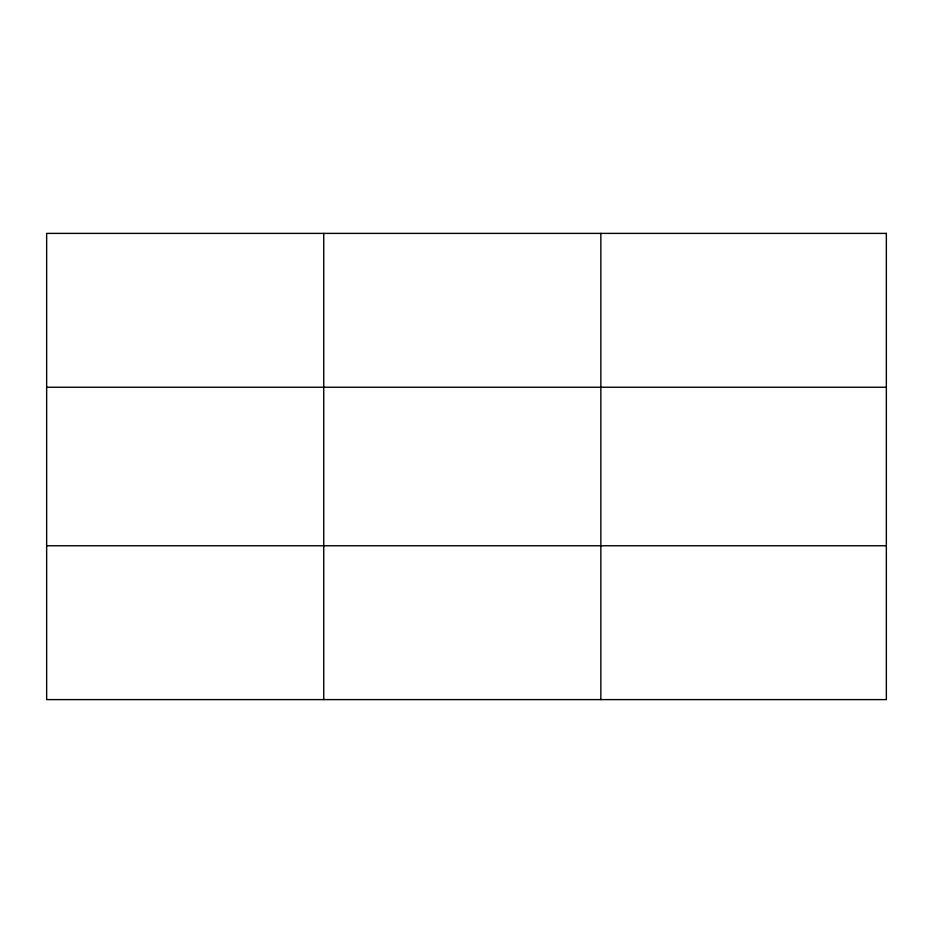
<?xml version="1.0" encoding="UTF-8"?>
<svg xmlns="http://www.w3.org/2000/svg" width="933" height="933" viewBox="0 0 933 933"><rect width="100%" height="100%" fill="white"/><g stroke="black" fill="none" stroke-linecap="round" stroke-linejoin="round"><path stroke-width="1.4" d="M323.751 699.61L323.751 233.39M600.852 699.61L600.852 233.39M46.65 387.242L886.35 387.242M46.65 545.758L886.35 545.758M886.35 233.39L886.35 699.61L46.65 699.61L46.65 233.39L886.35 233.39"/></g></svg>
